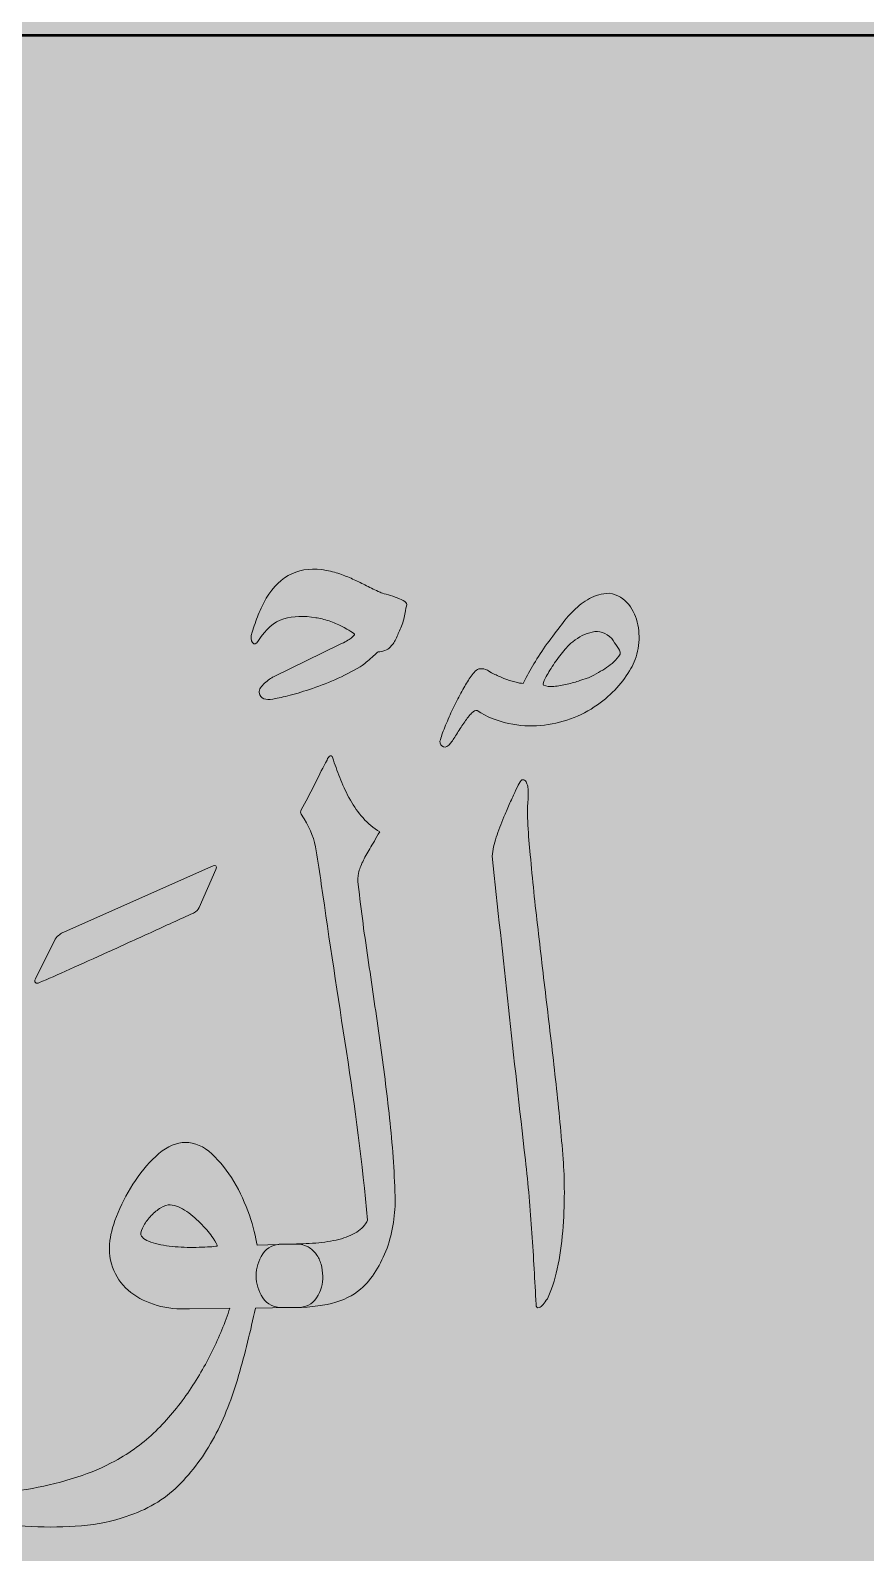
# Model space of a CAD drawing. Header units: inches. Extents: x -1481 to -429, y -1676 to -696.
# Drawn here: x -847.41 to -836.59, y -1195.29 to -1175.56 of the extents above; entities that cross this region are included whole.
import ezdxf

# ---------------------------------------------------------------- set-up
doc = ezdxf.new("R2010")
doc.units = ezdxf.units.IN
doc.header["$MEASUREMENT"] = 0
doc.layers.add('Layer 1', color=7, linetype='Continuous')

# ---------------------------------------------------------------- blocks, each defined once
blk = doc.blocks.new('block 75')
at = {"layer": 'Layer 1', "true_color": 0x009344}
h = blk.add_hatch(color=114, dxfattribs=at)
h.dxf.hatch_style = 2
h.paths.add_polyline_path([(-693.785, -1296.171), (-933.785, -1296.171), (-933.785, -1006.171), (-693.785, -1006.171)])
blk = doc.blocks.new('block 140')
at = {"layer": 'Layer 1', "true_color": 0x49c6ea}
h = blk.add_hatch(color=133, dxfattribs=at)
h.dxf.hatch_style = 2
h.paths.add_polyline_path([(-919.173, -1282.809), (-748.857, -1282.809), (-748.857, -1065.618), (-919.173, -1065.618)])
h = blk.add_hatch(color=133, dxfattribs=at)
h.dxf.hatch_style = 2
h.paths.add_polyline_path([(-907.435, -1277.731), (-761.338, -1277.731), (-761.338, -1076.165), (-907.435, -1076.165)])
at = {"layer": 'Layer 1', "true_color": 0xfff4c8}
h = blk.add_hatch(color=254, dxfattribs=at)
h.dxf.hatch_style = 2
h.paths.add_polyline_path([(-912.062, -1208.145), (-756.36, -1208.145), (-756.36, -1175.62), (-912.062, -1175.62)])
at = {"layer": 'Layer 1', "lineweight": 0}
blk.add_lwpolyline([(-912.062, -1208.145), (-756.36, -1208.145), (-756.36, -1175.62), (-912.062, -1175.62), (-912.062, -1208.145)], dxfattribs=at)
at = {"layer": 'Layer 1', "color": 44, "lineweight": 53, "true_color": 0xaf7e09}
blk.add_lwpolyline([(-912.062, -1208.145), (-756.36, -1208.145), (-756.36, -1175.62), (-912.062, -1175.62), (-912.062, -1208.145)], dxfattribs=at)
blk = doc.blocks.new('block 176')
at = {"layer": 'Layer 1', "true_color": 0x231f20}
h = blk.add_hatch(color=250, dxfattribs=at)
h.dxf.hatch_style = 2
edge = h.paths.add_edge_path()
edge.add_spline(control_points=[(-845.298, -1186.998), (-845.473, -1187.079), (-845.656, -1187.163), (-845.847, -1187.25), (-846.037, -1187.337), (-846.222, -1187.421), (-846.4, -1187.502), (-846.579, -1187.582), (-846.745, -1187.658), (-846.899, -1187.728), (-847.053, -1187.798), (-847.184, -1187.855), (-847.292, -1187.901), (-847.317, -1187.911), (-847.334, -1187.911), (-847.345, -1187.901), (-847.355, -1187.89), (-847.355, -1187.874), (-847.345, -1187.853), (-847.345, -1187.853), (-847.088, -1187.339), (-847.088, -1187.339), (-847.07, -1187.311), (-847.052, -1187.291), (-847.033, -1187.279), (-847.013, -1187.267), (-846.995, -1187.255), (-846.978, -1187.245), (-846.978, -1187.245), (-845.062, -1186.394), (-845.062, -1186.394), (-845.006, -1186.37), (-844.988, -1186.384), (-845.009, -1186.436), (-845.009, -1186.436), (-845.225, -1186.925), (-845.225, -1186.925), (-845.235, -1186.956), (-845.26, -1186.98), (-845.298, -1186.998)], knot_values=[0, 0, 0, 0, 1, 1, 1, 2, 2, 2, 3, 3, 3, 4, 4, 4, 5, 5, 5, 6, 6, 6, 7, 7, 7, 8, 8, 8, 9, 9, 9, 10, 10, 10, 11, 11, 11, 12, 12, 12, 13, 13, 13, 13], degree=3, periodic=1)
at = {"layer": 'Layer 1', "lineweight": 0}
blk.add_open_spline([(-845.298, -1186.998), (-845.473, -1187.079), (-845.656, -1187.163), (-845.847, -1187.25), (-846.037, -1187.337), (-846.222, -1187.421), (-846.4, -1187.502), (-846.579, -1187.582), (-846.745, -1187.658), (-846.899, -1187.728), (-847.053, -1187.798), (-847.184, -1187.855), (-847.292, -1187.901), (-847.317, -1187.911), (-847.334, -1187.911), (-847.345, -1187.901), (-847.355, -1187.89), (-847.355, -1187.874), (-847.345, -1187.853), (-847.345, -1187.853), (-847.088, -1187.339), (-847.088, -1187.339), (-847.07, -1187.311), (-847.052, -1187.291), (-847.033, -1187.279), (-847.013, -1187.267), (-846.995, -1187.255), (-846.978, -1187.245), (-846.978, -1187.245), (-845.062, -1186.394), (-845.062, -1186.394), (-845.006, -1186.37), (-844.988, -1186.384), (-845.009, -1186.436), (-845.009, -1186.436), (-845.225, -1186.925), (-845.225, -1186.925), (-845.235, -1186.956), (-845.26, -1186.98), (-845.298, -1186.998)], degree=3, knots=[0, 0, 0, 0, 1, 1, 1, 2, 2, 2, 3, 3, 3, 4, 4, 4, 5, 5, 5, 6, 6, 6, 7, 7, 7, 8, 8, 8, 9, 9, 9, 10, 10, 10, 11, 11, 11, 12, 12, 12, 13, 13, 13, 13], dxfattribs=at)
blk = doc.blocks.new('block 177')
at = {"layer": 'Layer 1', "true_color": 0x231f20}
h = blk.add_hatch(color=250, dxfattribs=at)
h.dxf.hatch_style = 2
edge = h.paths.add_edge_path()
edge.add_spline(control_points=[(-842.533, -1182.997), (-842.54, -1183.021), (-842.549, -1183.063), (-842.559, -1183.123), (-842.57, -1183.183), (-842.587, -1183.242), (-842.612, -1183.301), (-842.633, -1183.35), (-842.654, -1183.399), (-842.675, -1183.446), (-842.696, -1183.493), (-842.724, -1183.531), (-842.759, -1183.558), (-842.766, -1183.573), (-842.786, -1183.585), (-842.819, -1183.595), (-842.852, -1183.606), (-842.879, -1183.611), (-842.9, -1183.611), (-842.904, -1183.611), (-842.915, -1183.62), (-842.935, -1183.637), (-842.954, -1183.655), (-842.976, -1183.675), (-843.003, -1183.698), (-843.029, -1183.72), (-843.054, -1183.742), (-843.079, -1183.763), (-843.103, -1183.784), (-843.123, -1183.798), (-843.137, -1183.805), (-843.242, -1183.868), (-843.351, -1183.924), (-843.465, -1183.973), (-843.578, -1184.022), (-843.688, -1184.064), (-843.793, -1184.099), (-843.898, -1184.134), (-843.992, -1184.162), (-844.076, -1184.183), (-844.16, -1184.204), (-844.225, -1184.218), (-844.27, -1184.225), (-844.316, -1184.232), (-844.354, -1184.23), (-844.386, -1184.22), (-844.417, -1184.209), (-844.436, -1184.183), (-844.444, -1184.141), (-844.447, -1184.12), (-844.442, -1184.099), (-844.428, -1184.078), (-844.414, -1184.057), (-844.396, -1184.037), (-844.375, -1184.018), (-844.354, -1183.999), (-844.333, -1183.982), (-844.312, -1183.968), (-844.291, -1183.954), (-844.274, -1183.944), (-844.26, -1183.936), (-844.26, -1183.936), (-843.404, -1183.516), (-843.404, -1183.516), (-843.334, -1183.485), (-843.284, -1183.457), (-843.255, -1183.433), (-843.225, -1183.408), (-843.21, -1183.392), (-843.21, -1183.385), (-843.21, -1183.382), (-843.226, -1183.37), (-843.257, -1183.349), (-843.289, -1183.328), (-843.329, -1183.305), (-843.378, -1183.28), (-843.427, -1183.256), (-843.481, -1183.233), (-843.541, -1183.212), (-843.6, -1183.191), (-843.658, -1183.177), (-843.714, -1183.17), (-843.864, -1183.142), (-844.003, -1183.147), (-844.128, -1183.186), (-844.255, -1183.224), (-844.363, -1183.317), (-844.454, -1183.464), (-844.485, -1183.513), (-844.512, -1183.523), (-844.533, -1183.493), (-844.554, -1183.463), (-844.556, -1183.419), (-844.538, -1183.359), (-844.513, -1183.282), (-844.486, -1183.206), (-844.457, -1183.131), (-844.427, -1183.055), (-844.393, -1182.985), (-844.354, -1182.918), (-844.172, -1182.614), (-843.912, -1182.493), (-843.572, -1182.556), (-843.502, -1182.57), (-843.438, -1182.588), (-843.381, -1182.609), (-843.323, -1182.63), (-843.268, -1182.652), (-843.215, -1182.677), (-843.163, -1182.701), (-843.11, -1182.727), (-843.055, -1182.755), (-843.001, -1182.784), (-842.942, -1182.812), (-842.879, -1182.839), (-842.866, -1182.847), (-842.839, -1182.855), (-842.801, -1182.866), (-842.762, -1182.876), (-842.724, -1182.888), (-842.685, -1182.902), (-842.647, -1182.917), (-842.612, -1182.931), (-842.58, -1182.947), (-842.549, -1182.963), (-842.533, -1182.979), (-842.533, -1182.997)], knot_values=[0, 0, 0, 0, 1, 1, 1, 2, 2, 2, 3, 3, 3, 4, 4, 4, 5, 5, 5, 6, 6, 6, 7, 7, 7, 8, 8, 8, 9, 9, 9, 10, 10, 10, 11, 11, 11, 12, 12, 12, 13, 13, 13, 14, 14, 14, 15, 15, 15, 16, 16, 16, 17, 17, 17, 18, 18, 18, 19, 19, 19, 20, 20, 20, 21, 21, 21, 22, 22, 22, 23, 23, 23, 24, 24, 24, 25, 25, 25, 26, 26, 26, 27, 27, 27, 28, 28, 28, 29, 29, 29, 30, 30, 30, 31, 31, 31, 32, 32, 32, 33, 33, 33, 34, 34, 34, 35, 35, 35, 36, 36, 36, 37, 37, 37, 38, 38, 38, 39, 39, 39, 40, 40, 40, 41, 41, 41, 42, 42, 42, 42], degree=3, periodic=1)
at = {"layer": 'Layer 1', "lineweight": 0}
blk.add_open_spline([(-842.533, -1182.997), (-842.54, -1183.021), (-842.549, -1183.063), (-842.559, -1183.123), (-842.57, -1183.183), (-842.587, -1183.242), (-842.612, -1183.301), (-842.633, -1183.35), (-842.654, -1183.399), (-842.675, -1183.446), (-842.696, -1183.493), (-842.724, -1183.531), (-842.759, -1183.558), (-842.766, -1183.573), (-842.786, -1183.585), (-842.819, -1183.595), (-842.852, -1183.606), (-842.879, -1183.611), (-842.9, -1183.611), (-842.904, -1183.611), (-842.915, -1183.62), (-842.935, -1183.637), (-842.954, -1183.655), (-842.976, -1183.675), (-843.003, -1183.698), (-843.029, -1183.72), (-843.054, -1183.742), (-843.079, -1183.763), (-843.103, -1183.784), (-843.123, -1183.798), (-843.137, -1183.805), (-843.242, -1183.868), (-843.351, -1183.924), (-843.465, -1183.973), (-843.578, -1184.022), (-843.688, -1184.064), (-843.793, -1184.099), (-843.898, -1184.134), (-843.992, -1184.162), (-844.076, -1184.183), (-844.16, -1184.204), (-844.225, -1184.218), (-844.27, -1184.225), (-844.316, -1184.232), (-844.354, -1184.23), (-844.386, -1184.22), (-844.417, -1184.209), (-844.436, -1184.183), (-844.444, -1184.141), (-844.447, -1184.12), (-844.442, -1184.099), (-844.428, -1184.078), (-844.414, -1184.057), (-844.396, -1184.037), (-844.375, -1184.018), (-844.354, -1183.999), (-844.333, -1183.982), (-844.312, -1183.968), (-844.291, -1183.954), (-844.274, -1183.944), (-844.26, -1183.936), (-844.26, -1183.936), (-843.404, -1183.516), (-843.404, -1183.516), (-843.334, -1183.485), (-843.284, -1183.457), (-843.255, -1183.433), (-843.225, -1183.408), (-843.21, -1183.392), (-843.21, -1183.385), (-843.21, -1183.382), (-843.226, -1183.37), (-843.257, -1183.349), (-843.289, -1183.328), (-843.329, -1183.305), (-843.378, -1183.28), (-843.427, -1183.256), (-843.481, -1183.233), (-843.541, -1183.212), (-843.6, -1183.191), (-843.658, -1183.177), (-843.714, -1183.17), (-843.864, -1183.142), (-844.003, -1183.147), (-844.128, -1183.186), (-844.255, -1183.224), (-844.363, -1183.317), (-844.454, -1183.464), (-844.485, -1183.513), (-844.512, -1183.523), (-844.533, -1183.493), (-844.554, -1183.463), (-844.556, -1183.419), (-844.538, -1183.359), (-844.513, -1183.282), (-844.486, -1183.206), (-844.457, -1183.131), (-844.427, -1183.055), (-844.393, -1182.985), (-844.354, -1182.918), (-844.172, -1182.614), (-843.912, -1182.493), (-843.572, -1182.556), (-843.502, -1182.57), (-843.438, -1182.588), (-843.381, -1182.609), (-843.323, -1182.63), (-843.268, -1182.652), (-843.215, -1182.677), (-843.163, -1182.701), (-843.11, -1182.727), (-843.055, -1182.755), (-843.001, -1182.784), (-842.942, -1182.812), (-842.879, -1182.839), (-842.866, -1182.847), (-842.839, -1182.855), (-842.801, -1182.866), (-842.762, -1182.876), (-842.724, -1182.888), (-842.685, -1182.902), (-842.647, -1182.917), (-842.612, -1182.931), (-842.58, -1182.947), (-842.549, -1182.963), (-842.533, -1182.979), (-842.533, -1182.997)], degree=3, knots=[0, 0, 0, 0, 1, 1, 1, 2, 2, 2, 3, 3, 3, 4, 4, 4, 5, 5, 5, 6, 6, 6, 7, 7, 7, 8, 8, 8, 9, 9, 9, 10, 10, 10, 11, 11, 11, 12, 12, 12, 13, 13, 13, 14, 14, 14, 15, 15, 15, 16, 16, 16, 17, 17, 17, 18, 18, 18, 19, 19, 19, 20, 20, 20, 21, 21, 21, 22, 22, 22, 23, 23, 23, 24, 24, 24, 25, 25, 25, 26, 26, 26, 27, 27, 27, 28, 28, 28, 29, 29, 29, 30, 30, 30, 31, 31, 31, 32, 32, 32, 33, 33, 33, 34, 34, 34, 35, 35, 35, 36, 36, 36, 37, 37, 37, 38, 38, 38, 39, 39, 39, 40, 40, 40, 41, 41, 41, 42, 42, 42, 42], dxfattribs=at)
blk = doc.blocks.new('block 139')
at = {"layer": 'Layer 1', "true_color": 0x231f20}
h = blk.add_hatch(color=250, dxfattribs=at)
h.dxf.hatch_style = 2
edge = h.paths.add_edge_path()
edge.add_spline(control_points=[(-843.567, -1185.018), (-843.557, -1184.987), (-843.543, -1184.968), (-843.525, -1184.961), (-843.508, -1184.954), (-843.494, -1184.973), (-843.483, -1185.018), (-843.455, -1185.102), (-843.424, -1185.188), (-843.389, -1185.275), (-843.354, -1185.363), (-843.313, -1185.449), (-843.265, -1185.533), (-843.218, -1185.617), (-843.163, -1185.695), (-843.1, -1185.766), (-843.037, -1185.838), (-842.965, -1185.898), (-842.885, -1185.947), (-842.934, -1186.031), (-842.977, -1186.104), (-843.014, -1186.165), (-843.05, -1186.226), (-843.081, -1186.282), (-843.105, -1186.333), (-843.13, -1186.384), (-843.147, -1186.433), (-843.158, -1186.48), (-843.168, -1186.527), (-843.17, -1186.577), (-843.163, -1186.63), (-843.125, -1186.966), (-843.08, -1187.302), (-843.029, -1187.64), (-842.979, -1187.978), (-842.93, -1188.314), (-842.882, -1188.65), (-842.835, -1188.986), (-842.793, -1189.322), (-842.756, -1189.658), (-842.72, -1189.994), (-842.696, -1190.332), (-842.686, -1190.671), (-842.682, -1190.783), (-842.689, -1190.897), (-842.707, -1191.012), (-842.724, -1191.128), (-842.752, -1191.238), (-842.79, -1191.343), (-842.829, -1191.448), (-842.877, -1191.547), (-842.935, -1191.639), (-842.993, -1191.732), (-843.058, -1191.81), (-843.132, -1191.873), (-843.233, -1191.96), (-843.358, -1192.022), (-843.507, -1192.059), (-843.656, -1192.096), (-843.837, -1192.114), (-844.05, -1192.114), (-844.05, -1192.114), (-844.145, -1192.114), (-844.145, -1192.114), (-844.257, -1192.114), (-844.341, -1192.071), (-844.399, -1191.986), (-844.457, -1191.9), (-844.486, -1191.806), (-844.486, -1191.702), (-844.486, -1191.599), (-844.457, -1191.505), (-844.399, -1191.419), (-844.341, -1191.333), (-844.257, -1191.29), (-844.145, -1191.29), (-844.145, -1191.29), (-844.05, -1191.29), (-844.05, -1191.29), (-843.935, -1191.29), (-843.823, -1191.286), (-843.714, -1191.277), (-843.606, -1191.268), (-843.506, -1191.253), (-843.415, -1191.23), (-843.324, -1191.207), (-843.246, -1191.176), (-843.182, -1191.135), (-843.117, -1191.095), (-843.07, -1191.044), (-843.042, -1190.981), (-843.112, -1190.242), (-843.203, -1189.514), (-843.315, -1188.795), (-843.427, -1188.076), (-843.536, -1187.352), (-843.641, -1186.624), (-843.662, -1186.477), (-843.684, -1186.333), (-843.706, -1186.191), (-843.729, -1186.05), (-843.781, -1185.912), (-843.861, -1185.779), (-843.889, -1185.741), (-843.905, -1185.716), (-843.908, -1185.703), (-843.912, -1185.691), (-843.903, -1185.664), (-843.882, -1185.622), (-843.823, -1185.52), (-843.768, -1185.416), (-843.717, -1185.31), (-843.666, -1185.203), (-843.616, -1185.106), (-843.567, -1185.018)], knot_values=[0, 0, 0, 0, 1, 1, 1, 2, 2, 2, 3, 3, 3, 4, 4, 4, 5, 5, 5, 6, 6, 6, 7, 7, 7, 8, 8, 8, 9, 9, 9, 10, 10, 10, 11, 11, 11, 12, 12, 12, 13, 13, 13, 14, 14, 14, 15, 15, 15, 16, 16, 16, 17, 17, 17, 18, 18, 18, 19, 19, 19, 20, 20, 20, 21, 21, 21, 22, 22, 22, 23, 23, 23, 24, 24, 24, 25, 25, 25, 26, 26, 26, 27, 27, 27, 28, 28, 28, 29, 29, 29, 30, 30, 30, 31, 31, 31, 32, 32, 32, 33, 33, 33, 34, 34, 34, 35, 35, 35, 36, 36, 36, 37, 37, 37, 38, 38, 38, 38], degree=3, periodic=1)
edge = h.paths.add_edge_path()
edge.add_spline(control_points=[(-841.028, -1184.021), (-840.993, -1183.955), (-840.952, -1183.88), (-840.905, -1183.798), (-840.858, -1183.716), (-840.803, -1183.629), (-840.74, -1183.538), (-840.673, -1183.451), (-840.611, -1183.368), (-840.553, -1183.289), (-840.496, -1183.21), (-840.435, -1183.139), (-840.372, -1183.076), (-840.309, -1183.013), (-840.241, -1182.962), (-840.168, -1182.922), (-840.094, -1182.881), (-840.008, -1182.858), (-839.91, -1182.851), (-839.802, -1182.872), (-839.718, -1182.921), (-839.658, -1182.998), (-839.599, -1183.075), (-839.56, -1183.163), (-839.54, -1183.263), (-839.521, -1183.362), (-839.52, -1183.464), (-839.538, -1183.567), (-839.555, -1183.67), (-839.587, -1183.757), (-839.632, -1183.827), (-839.73, -1184.005), (-839.874, -1184.163), (-840.063, -1184.299), (-840.283, -1184.453), (-840.53, -1184.543), (-840.803, -1184.567), (-840.932, -1184.581), (-841.07, -1184.572), (-841.217, -1184.541), (-841.364, -1184.509), (-841.499, -1184.453), (-841.621, -1184.373), (-841.642, -1184.366), (-841.667, -1184.377), (-841.695, -1184.407), (-841.723, -1184.437), (-841.753, -1184.474), (-841.784, -1184.52), (-841.816, -1184.565), (-841.847, -1184.613), (-841.879, -1184.664), (-841.91, -1184.715), (-841.938, -1184.758), (-841.963, -1184.793), (-841.998, -1184.838), (-842.03, -1184.855), (-842.06, -1184.842), (-842.089, -1184.83), (-842.104, -1184.807), (-842.104, -1184.772), (-842.09, -1184.719), (-842.069, -1184.658), (-842.041, -1184.588), (-842.013, -1184.518), (-841.983, -1184.448), (-841.949, -1184.378), (-841.916, -1184.308), (-841.882, -1184.24), (-841.847, -1184.173), (-841.812, -1184.107), (-841.779, -1184.049), (-841.747, -1184), (-841.719, -1183.948), (-841.686, -1183.902), (-841.648, -1183.864), (-841.609, -1183.825), (-841.557, -1183.82), (-841.49, -1183.848), (-841.476, -1183.862), (-841.449, -1183.879), (-841.409, -1183.898), (-841.369, -1183.917), (-841.324, -1183.936), (-841.275, -1183.956), (-841.226, -1183.975), (-841.179, -1183.991), (-841.133, -1184.003), (-841.088, -1184.015), (-841.053, -1184.021), (-841.028, -1184.021)], knot_values=[0, 0, 0, 0, 1, 1, 1, 2, 2, 2, 3, 3, 3, 4, 4, 4, 5, 5, 5, 6, 6, 6, 7, 7, 7, 8, 8, 8, 9, 9, 9, 10, 10, 10, 11, 11, 11, 12, 12, 12, 13, 13, 13, 14, 14, 14, 15, 15, 15, 16, 16, 16, 17, 17, 17, 18, 18, 18, 19, 19, 19, 20, 20, 20, 21, 21, 21, 22, 22, 22, 23, 23, 23, 24, 24, 24, 25, 25, 25, 26, 26, 26, 27, 27, 27, 28, 28, 28, 29, 29, 29, 30, 30, 30, 30], degree=3, periodic=1)
edge = h.paths.add_edge_path()
edge.add_spline(control_points=[(-841.034, -1185.27), (-841.013, -1185.27), (-840.998, -1185.279), (-840.989, -1185.296), (-840.98, -1185.314), (-840.973, -1185.333), (-840.968, -1185.354), (-840.963, -1185.375), (-840.96, -1185.397), (-840.96, -1185.42), (-840.96, -1185.443), (-840.96, -1185.459), (-840.96, -1185.47), (-840.971, -1185.603), (-840.972, -1185.733), (-840.965, -1185.861), (-840.958, -1185.988), (-840.948, -1186.117), (-840.934, -1186.246), (-840.906, -1186.558), (-840.873, -1186.88), (-840.834, -1187.212), (-840.796, -1187.545), (-840.756, -1187.879), (-840.716, -1188.215), (-840.676, -1188.551), (-840.637, -1188.885), (-840.601, -1189.217), (-840.564, -1189.55), (-840.533, -1189.873), (-840.509, -1190.188), (-840.498, -1190.311), (-840.493, -1190.455), (-840.493, -1190.621), (-840.493, -1190.787), (-840.5, -1190.955), (-840.514, -1191.125), (-840.528, -1191.295), (-840.552, -1191.456), (-840.585, -1191.61), (-840.618, -1191.764), (-840.661, -1191.894), (-840.713, -1191.999), (-840.731, -1192.027), (-840.748, -1192.051), (-840.766, -1192.072), (-840.783, -1192.093), (-840.801, -1192.107), (-840.818, -1192.114), (-840.846, -1192.121), (-840.86, -1192.107), (-840.86, -1192.072), (-840.874, -1191.768), (-840.892, -1191.46), (-840.913, -1191.149), (-840.934, -1190.837), (-840.962, -1190.521), (-840.997, -1190.199), (-841.074, -1189.53), (-841.147, -1188.873), (-841.217, -1188.225), (-841.287, -1187.578), (-841.357, -1186.924), (-841.427, -1186.262), (-841.42, -1186.182), (-841.403, -1186.1), (-841.375, -1186.016), (-841.347, -1185.932), (-841.314, -1185.844), (-841.275, -1185.753), (-841.254, -1185.704), (-841.231, -1185.651), (-841.207, -1185.593), (-841.182, -1185.535), (-841.159, -1185.483), (-841.136, -1185.436), (-841.113, -1185.388), (-841.093, -1185.349), (-841.076, -1185.317), (-841.058, -1185.286), (-841.044, -1185.27), (-841.034, -1185.27)], knot_values=[0, 0, 0, 0, 1, 1, 1, 2, 2, 2, 3, 3, 3, 4, 4, 4, 5, 5, 5, 6, 6, 6, 7, 7, 7, 8, 8, 8, 9, 9, 9, 10, 10, 10, 11, 11, 11, 12, 12, 12, 13, 13, 13, 14, 14, 14, 15, 15, 15, 16, 16, 16, 17, 17, 17, 18, 18, 18, 19, 19, 19, 20, 20, 20, 21, 21, 21, 22, 22, 22, 23, 23, 23, 24, 24, 24, 25, 25, 25, 26, 26, 26, 27, 27, 27, 27], degree=3, periodic=1)
edge = h.paths.add_edge_path()
edge.add_spline(control_points=[(-839.879, -1183.439), (-839.956, -1183.362), (-840.04, -1183.334), (-840.131, -1183.355), (-840.222, -1183.376), (-840.306, -1183.418), (-840.383, -1183.481), (-840.414, -1183.502), (-840.454, -1183.541), (-840.501, -1183.599), (-840.548, -1183.656), (-840.593, -1183.717), (-840.635, -1183.78), (-840.677, -1183.843), (-840.711, -1183.9), (-840.737, -1183.95), (-840.763, -1184.001), (-840.771, -1184.032), (-840.761, -1184.042), (-840.729, -1184.06), (-840.685, -1184.066), (-840.629, -1184.06), (-840.573, -1184.055), (-840.516, -1184.046), (-840.456, -1184.032), (-840.397, -1184.018), (-840.342, -1184.002), (-840.291, -1183.984), (-840.24, -1183.967), (-840.203, -1183.955), (-840.178, -1183.948), (-840.087, -1183.902), (-840.009, -1183.858), (-839.945, -1183.816), (-839.88, -1183.774), (-839.821, -1183.717), (-839.769, -1183.643), (-839.769, -1183.608), (-839.782, -1183.575), (-839.808, -1183.543), (-839.834, -1183.512), (-839.858, -1183.477), (-839.879, -1183.439)], knot_values=[0, 0, 0, 0, 1, 1, 1, 2, 2, 2, 3, 3, 3, 4, 4, 4, 5, 5, 5, 6, 6, 6, 7, 7, 7, 8, 8, 8, 9, 9, 9, 10, 10, 10, 11, 11, 11, 12, 12, 12, 13, 13, 13, 14, 14, 14, 14], degree=3, periodic=1)
h = blk.add_hatch(color=250, dxfattribs=at)
h.dxf.hatch_style = 2
edge = h.paths.add_edge_path()
edge.add_spline(control_points=[(-844.825, -1192.12), (-844.825, -1192.12), (-845.35, -1192.13), (-845.35, -1192.13), (-845.497, -1192.137), (-845.636, -1192.122), (-845.767, -1192.085), (-845.898, -1192.049), (-846.012, -1191.993), (-846.108, -1191.917), (-846.205, -1191.842), (-846.278, -1191.748), (-846.329, -1191.634), (-846.38, -1191.52), (-846.396, -1191.39), (-846.379, -1191.243), (-846.368, -1191.145), (-846.333, -1191.024), (-846.274, -1190.881), (-846.214, -1190.737), (-846.139, -1190.598), (-846.048, -1190.464), (-845.957, -1190.329), (-845.856, -1190.213), (-845.744, -1190.117), (-845.632, -1190.021), (-845.518, -1189.973), (-845.402, -1189.973), (-845.28, -1189.973), (-845.165, -1190.023), (-845.059, -1190.122), (-844.952, -1190.222), (-844.857, -1190.34), (-844.773, -1190.477), (-844.692, -1190.617), (-844.626, -1190.763), (-844.573, -1190.915), (-844.521, -1191.067), (-844.488, -1191.198), (-844.473, -1191.306), (-844.473, -1191.306), (-844.054, -1191.29), (-844.054, -1191.29), (-844.054, -1191.29), (-843.954, -1191.29), (-843.954, -1191.29), (-843.901, -1191.29), (-843.854, -1191.303), (-843.812, -1191.327), (-843.77, -1191.352), (-843.735, -1191.383), (-843.707, -1191.421), (-843.679, -1191.46), (-843.658, -1191.504), (-843.644, -1191.553), (-843.63, -1191.602), (-843.623, -1191.652), (-843.623, -1191.705), (-843.62, -1191.806), (-843.646, -1191.9), (-843.702, -1191.986), (-843.758, -1192.071), (-843.842, -1192.114), (-843.954, -1192.114), (-843.954, -1192.114), (-844.054, -1192.114), (-844.054, -1192.114), (-844.054, -1192.114), (-844.494, -1192.12), (-844.494, -1192.12), (-844.557, -1192.417), (-844.63, -1192.709), (-844.712, -1192.996), (-844.795, -1193.283), (-844.899, -1193.547), (-845.025, -1193.789), (-845.154, -1194.03), (-845.311, -1194.242), (-845.494, -1194.424), (-845.678, -1194.606), (-845.903, -1194.739), (-846.169, -1194.822), (-846.344, -1194.885), (-846.537, -1194.926), (-846.749, -1194.943), (-846.96, -1194.961), (-847.176, -1194.963), (-847.394, -1194.951), (-847.613, -1194.939), (-847.828, -1194.913), (-848.04, -1194.875), (-848.252, -1194.836), (-848.443, -1194.793), (-848.615, -1194.744), (-848.664, -1194.73), (-848.694, -1194.71), (-848.706, -1194.683), (-848.719, -1194.657), (-848.719, -1194.632), (-848.706, -1194.607), (-848.694, -1194.583), (-848.67, -1194.562), (-848.636, -1194.544), (-848.601, -1194.527), (-848.559, -1194.52), (-848.51, -1194.523), (-848.345, -1194.541), (-848.166, -1194.543), (-847.972, -1194.531), (-847.777, -1194.519), (-847.581, -1194.494), (-847.384, -1194.458), (-847.186, -1194.421), (-846.995, -1194.373), (-846.809, -1194.313), (-846.624, -1194.254), (-846.459, -1194.184), (-846.316, -1194.103), (-846.116, -1193.995), (-845.94, -1193.865), (-845.786, -1193.715), (-845.632, -1193.565), (-845.493, -1193.4), (-845.371, -1193.222), (-845.249, -1193.043), (-845.143, -1192.862), (-845.053, -1192.678), (-844.964, -1192.495), (-844.888, -1192.308), (-844.825, -1192.12)], knot_values=[0, 0, 0, 0, 1, 1, 1, 2, 2, 2, 3, 3, 3, 4, 4, 4, 5, 5, 5, 6, 6, 6, 7, 7, 7, 8, 8, 8, 9, 9, 9, 10, 10, 10, 11, 11, 11, 12, 12, 12, 13, 13, 13, 14, 14, 14, 15, 15, 15, 16, 16, 16, 17, 17, 17, 18, 18, 18, 19, 19, 19, 20, 20, 20, 21, 21, 21, 22, 22, 22, 23, 23, 23, 24, 24, 24, 25, 25, 25, 26, 26, 26, 27, 27, 27, 28, 28, 28, 29, 29, 29, 30, 30, 30, 31, 31, 31, 32, 32, 32, 33, 33, 33, 34, 34, 34, 35, 35, 35, 36, 36, 36, 37, 37, 37, 38, 38, 38, 39, 39, 39, 40, 40, 40, 41, 41, 41, 42, 42, 42, 43, 43, 43, 43], degree=3, periodic=1)
edge = h.paths.add_edge_path()
edge.add_spline(control_points=[(-845.98, -1191.17), (-845.959, -1191.215), (-845.906, -1191.25), (-845.82, -1191.275), (-845.734, -1191.299), (-845.639, -1191.316), (-845.534, -1191.324), (-845.429, -1191.333), (-845.325, -1191.336), (-845.221, -1191.332), (-845.118, -1191.329), (-845.04, -1191.324), (-844.988, -1191.317), (-844.988, -1191.303), (-845.006, -1191.268), (-845.043, -1191.212), (-845.08, -1191.156), (-845.128, -1191.098), (-845.187, -1191.038), (-845.247, -1190.975), (-845.312, -1190.919), (-845.384, -1190.868), (-845.456, -1190.817), (-845.527, -1190.788), (-845.597, -1190.781), (-845.635, -1190.781), (-845.676, -1190.794), (-845.72, -1190.821), (-845.764, -1190.847), (-845.805, -1190.88), (-845.843, -1190.92), (-845.882, -1190.961), (-845.914, -1191.003), (-845.94, -1191.049), (-845.967, -1191.094), (-845.98, -1191.135), (-845.98, -1191.17)], knot_values=[0, 0, 0, 0, 1, 1, 1, 2, 2, 2, 3, 3, 3, 4, 4, 4, 5, 5, 5, 6, 6, 6, 7, 7, 7, 8, 8, 8, 9, 9, 9, 10, 10, 10, 11, 11, 11, 12, 12, 12, 12], degree=3, periodic=1)
at = {"layer": 'Layer 1', "lineweight": 0}
for points, knots in [([(-841.028, -1184.021), (-840.993, -1183.955), (-840.952, -1183.88), (-840.905, -1183.798), (-840.858, -1183.716), (-840.803, -1183.629), (-840.74, -1183.538), (-840.673, -1183.451), (-840.611, -1183.368), (-840.553, -1183.289), (-840.496, -1183.21), (-840.435, -1183.139), (-840.372, -1183.076), (-840.309, -1183.013), (-840.241, -1182.962), (-840.168, -1182.922), (-840.094, -1182.881), (-840.008, -1182.858), (-839.91, -1182.851), (-839.802, -1182.872), (-839.718, -1182.921), (-839.658, -1182.998), (-839.599, -1183.075), (-839.56, -1183.163), (-839.54, -1183.263), (-839.521, -1183.362), (-839.52, -1183.464), (-839.538, -1183.567), (-839.555, -1183.67), (-839.587, -1183.757), (-839.632, -1183.827), (-839.73, -1184.005), (-839.874, -1184.163), (-840.063, -1184.299), (-840.283, -1184.453), (-840.53, -1184.543), (-840.803, -1184.567), (-840.932, -1184.581), (-841.07, -1184.572), (-841.217, -1184.541), (-841.364, -1184.509), (-841.499, -1184.453), (-841.621, -1184.373), (-841.642, -1184.366), (-841.667, -1184.377), (-841.695, -1184.407), (-841.723, -1184.437), (-841.753, -1184.474), (-841.784, -1184.52), (-841.816, -1184.565), (-841.847, -1184.613), (-841.879, -1184.664), (-841.91, -1184.715), (-841.938, -1184.758), (-841.963, -1184.793), (-841.998, -1184.838), (-842.03, -1184.855), (-842.06, -1184.842), (-842.089, -1184.83), (-842.104, -1184.807), (-842.104, -1184.772), (-842.09, -1184.719), (-842.069, -1184.658), (-842.041, -1184.588), (-842.013, -1184.518), (-841.983, -1184.448), (-841.949, -1184.378), (-841.916, -1184.308), (-841.882, -1184.24), (-841.847, -1184.173), (-841.812, -1184.107), (-841.779, -1184.049), (-841.747, -1184), (-841.719, -1183.948), (-841.686, -1183.902), (-841.648, -1183.864), (-841.609, -1183.825), (-841.557, -1183.82), (-841.49, -1183.848), (-841.476, -1183.862), (-841.449, -1183.879), (-841.409, -1183.898), (-841.369, -1183.917), (-841.324, -1183.936), (-841.275, -1183.956), (-841.226, -1183.975), (-841.179, -1183.991), (-841.133, -1184.003), (-841.088, -1184.015), (-841.053, -1184.021), (-841.028, -1184.021)], [0, 0, 0, 0, 1, 1, 1, 2, 2, 2, 3, 3, 3, 4, 4, 4, 5, 5, 5, 6, 6, 6, 7, 7, 7, 8, 8, 8, 9, 9, 9, 10, 10, 10, 11, 11, 11, 12, 12, 12, 13, 13, 13, 14, 14, 14, 15, 15, 15, 16, 16, 16, 17, 17, 17, 18, 18, 18, 19, 19, 19, 20, 20, 20, 21, 21, 21, 22, 22, 22, 23, 23, 23, 24, 24, 24, 25, 25, 25, 26, 26, 26, 27, 27, 27, 28, 28, 28, 29, 29, 29, 30, 30, 30, 30]), ([(-839.879, -1183.439), (-839.956, -1183.362), (-840.04, -1183.334), (-840.131, -1183.355), (-840.222, -1183.376), (-840.306, -1183.418), (-840.383, -1183.481), (-840.414, -1183.502), (-840.454, -1183.541), (-840.501, -1183.599), (-840.548, -1183.656), (-840.593, -1183.717), (-840.635, -1183.78), (-840.677, -1183.843), (-840.711, -1183.9), (-840.737, -1183.95), (-840.763, -1184.001), (-840.771, -1184.032), (-840.761, -1184.042), (-840.729, -1184.06), (-840.685, -1184.066), (-840.629, -1184.06), (-840.573, -1184.055), (-840.516, -1184.046), (-840.456, -1184.032), (-840.397, -1184.018), (-840.342, -1184.002), (-840.291, -1183.984), (-840.24, -1183.967), (-840.203, -1183.955), (-840.178, -1183.948), (-840.087, -1183.902), (-840.009, -1183.858), (-839.945, -1183.816), (-839.88, -1183.774), (-839.821, -1183.717), (-839.769, -1183.643), (-839.769, -1183.608), (-839.782, -1183.575), (-839.808, -1183.543), (-839.834, -1183.512), (-839.858, -1183.477), (-839.879, -1183.439)], [0, 0, 0, 0, 1, 1, 1, 2, 2, 2, 3, 3, 3, 4, 4, 4, 5, 5, 5, 6, 6, 6, 7, 7, 7, 8, 8, 8, 9, 9, 9, 10, 10, 10, 11, 11, 11, 12, 12, 12, 13, 13, 13, 14, 14, 14, 14]), ([(-843.567, -1185.018), (-843.557, -1184.987), (-843.543, -1184.968), (-843.525, -1184.961), (-843.508, -1184.954), (-843.494, -1184.973), (-843.483, -1185.018), (-843.455, -1185.102), (-843.424, -1185.188), (-843.389, -1185.275), (-843.354, -1185.363), (-843.313, -1185.449), (-843.265, -1185.533), (-843.218, -1185.617), (-843.163, -1185.695), (-843.1, -1185.766), (-843.037, -1185.838), (-842.965, -1185.898), (-842.885, -1185.947), (-842.934, -1186.031), (-842.977, -1186.104), (-843.014, -1186.165), (-843.05, -1186.226), (-843.081, -1186.282), (-843.105, -1186.333), (-843.13, -1186.384), (-843.147, -1186.433), (-843.158, -1186.48), (-843.168, -1186.527), (-843.17, -1186.577), (-843.163, -1186.63), (-843.125, -1186.966), (-843.08, -1187.302), (-843.029, -1187.64), (-842.979, -1187.978), (-842.93, -1188.314), (-842.882, -1188.65), (-842.835, -1188.986), (-842.793, -1189.322), (-842.756, -1189.658), (-842.72, -1189.994), (-842.696, -1190.332), (-842.686, -1190.671), (-842.682, -1190.783), (-842.689, -1190.897), (-842.707, -1191.012), (-842.724, -1191.128), (-842.752, -1191.238), (-842.79, -1191.343), (-842.829, -1191.448), (-842.877, -1191.547), (-842.935, -1191.639), (-842.993, -1191.732), (-843.058, -1191.81), (-843.132, -1191.873), (-843.233, -1191.96), (-843.358, -1192.022), (-843.507, -1192.059), (-843.656, -1192.096), (-843.837, -1192.114), (-844.05, -1192.114), (-844.05, -1192.114), (-844.145, -1192.114), (-844.145, -1192.114), (-844.257, -1192.114), (-844.341, -1192.071), (-844.399, -1191.986), (-844.457, -1191.9), (-844.486, -1191.806), (-844.486, -1191.702), (-844.486, -1191.599), (-844.457, -1191.505), (-844.399, -1191.419), (-844.341, -1191.333), (-844.257, -1191.29), (-844.145, -1191.29), (-844.145, -1191.29), (-844.05, -1191.29), (-844.05, -1191.29), (-843.935, -1191.29), (-843.823, -1191.286), (-843.714, -1191.277), (-843.606, -1191.268), (-843.506, -1191.253), (-843.415, -1191.23), (-843.324, -1191.207), (-843.246, -1191.176), (-843.182, -1191.135), (-843.117, -1191.095), (-843.07, -1191.044), (-843.042, -1190.981), (-843.112, -1190.242), (-843.203, -1189.514), (-843.315, -1188.795), (-843.427, -1188.076), (-843.536, -1187.352), (-843.641, -1186.624), (-843.662, -1186.477), (-843.684, -1186.333), (-843.706, -1186.191), (-843.729, -1186.05), (-843.781, -1185.912), (-843.861, -1185.779), (-843.889, -1185.741), (-843.905, -1185.716), (-843.908, -1185.703), (-843.912, -1185.691), (-843.903, -1185.664), (-843.882, -1185.622), (-843.823, -1185.52), (-843.768, -1185.416), (-843.717, -1185.31), (-843.666, -1185.203), (-843.616, -1185.106), (-843.567, -1185.018)], [0, 0, 0, 0, 1, 1, 1, 2, 2, 2, 3, 3, 3, 4, 4, 4, 5, 5, 5, 6, 6, 6, 7, 7, 7, 8, 8, 8, 9, 9, 9, 10, 10, 10, 11, 11, 11, 12, 12, 12, 13, 13, 13, 14, 14, 14, 15, 15, 15, 16, 16, 16, 17, 17, 17, 18, 18, 18, 19, 19, 19, 20, 20, 20, 21, 21, 21, 22, 22, 22, 23, 23, 23, 24, 24, 24, 25, 25, 25, 26, 26, 26, 27, 27, 27, 28, 28, 28, 29, 29, 29, 30, 30, 30, 31, 31, 31, 32, 32, 32, 33, 33, 33, 34, 34, 34, 35, 35, 35, 36, 36, 36, 37, 37, 37, 38, 38, 38, 38]), ([(-841.034, -1185.27), (-841.013, -1185.27), (-840.998, -1185.279), (-840.989, -1185.296), (-840.98, -1185.314), (-840.973, -1185.333), (-840.968, -1185.354), (-840.963, -1185.375), (-840.96, -1185.397), (-840.96, -1185.42), (-840.96, -1185.443), (-840.96, -1185.459), (-840.96, -1185.47), (-840.971, -1185.603), (-840.972, -1185.733), (-840.965, -1185.861), (-840.958, -1185.988), (-840.948, -1186.117), (-840.934, -1186.246), (-840.906, -1186.558), (-840.873, -1186.88), (-840.834, -1187.212), (-840.796, -1187.545), (-840.756, -1187.879), (-840.716, -1188.215), (-840.676, -1188.551), (-840.637, -1188.885), (-840.601, -1189.217), (-840.564, -1189.55), (-840.533, -1189.873), (-840.509, -1190.188), (-840.498, -1190.311), (-840.493, -1190.455), (-840.493, -1190.621), (-840.493, -1190.787), (-840.5, -1190.955), (-840.514, -1191.125), (-840.528, -1191.295), (-840.552, -1191.456), (-840.585, -1191.61), (-840.618, -1191.764), (-840.661, -1191.894), (-840.713, -1191.999), (-840.731, -1192.027), (-840.748, -1192.051), (-840.766, -1192.072), (-840.783, -1192.093), (-840.801, -1192.107), (-840.818, -1192.114), (-840.846, -1192.121), (-840.86, -1192.107), (-840.86, -1192.072), (-840.874, -1191.768), (-840.892, -1191.46), (-840.913, -1191.149), (-840.934, -1190.837), (-840.962, -1190.521), (-840.997, -1190.199), (-841.074, -1189.53), (-841.147, -1188.873), (-841.217, -1188.225), (-841.287, -1187.578), (-841.357, -1186.924), (-841.427, -1186.262), (-841.42, -1186.182), (-841.403, -1186.1), (-841.375, -1186.016), (-841.347, -1185.932), (-841.314, -1185.844), (-841.275, -1185.753), (-841.254, -1185.704), (-841.231, -1185.651), (-841.207, -1185.593), (-841.182, -1185.535), (-841.159, -1185.483), (-841.136, -1185.436), (-841.113, -1185.388), (-841.093, -1185.349), (-841.076, -1185.317), (-841.058, -1185.286), (-841.044, -1185.27), (-841.034, -1185.27)], [0, 0, 0, 0, 1, 1, 1, 2, 2, 2, 3, 3, 3, 4, 4, 4, 5, 5, 5, 6, 6, 6, 7, 7, 7, 8, 8, 8, 9, 9, 9, 10, 10, 10, 11, 11, 11, 12, 12, 12, 13, 13, 13, 14, 14, 14, 15, 15, 15, 16, 16, 16, 17, 17, 17, 18, 18, 18, 19, 19, 19, 20, 20, 20, 21, 21, 21, 22, 22, 22, 23, 23, 23, 24, 24, 24, 25, 25, 25, 26, 26, 26, 27, 27, 27, 27]), ([(-844.825, -1192.12), (-844.825, -1192.12), (-845.35, -1192.13), (-845.35, -1192.13), (-845.497, -1192.137), (-845.636, -1192.122), (-845.767, -1192.085), (-845.898, -1192.049), (-846.012, -1191.993), (-846.108, -1191.917), (-846.205, -1191.842), (-846.278, -1191.748), (-846.329, -1191.634), (-846.38, -1191.52), (-846.396, -1191.39), (-846.379, -1191.243), (-846.368, -1191.145), (-846.333, -1191.024), (-846.274, -1190.881), (-846.214, -1190.737), (-846.139, -1190.598), (-846.048, -1190.464), (-845.957, -1190.329), (-845.856, -1190.213), (-845.744, -1190.117), (-845.632, -1190.021), (-845.518, -1189.973), (-845.402, -1189.973), (-845.28, -1189.973), (-845.165, -1190.023), (-845.059, -1190.122), (-844.952, -1190.222), (-844.857, -1190.34), (-844.773, -1190.477), (-844.692, -1190.617), (-844.626, -1190.763), (-844.573, -1190.915), (-844.521, -1191.067), (-844.488, -1191.198), (-844.473, -1191.306), (-844.473, -1191.306), (-844.054, -1191.29), (-844.054, -1191.29), (-844.054, -1191.29), (-843.954, -1191.29), (-843.954, -1191.29), (-843.901, -1191.29), (-843.854, -1191.303), (-843.812, -1191.327), (-843.77, -1191.352), (-843.735, -1191.383), (-843.707, -1191.421), (-843.679, -1191.46), (-843.658, -1191.504), (-843.644, -1191.553), (-843.63, -1191.602), (-843.623, -1191.652), (-843.623, -1191.705), (-843.62, -1191.806), (-843.646, -1191.9), (-843.702, -1191.986), (-843.758, -1192.071), (-843.842, -1192.114), (-843.954, -1192.114), (-843.954, -1192.114), (-844.054, -1192.114), (-844.054, -1192.114), (-844.054, -1192.114), (-844.494, -1192.12), (-844.494, -1192.12), (-844.557, -1192.417), (-844.63, -1192.709), (-844.712, -1192.996), (-844.795, -1193.283), (-844.899, -1193.547), (-845.025, -1193.789), (-845.154, -1194.03), (-845.311, -1194.242), (-845.494, -1194.424), (-845.678, -1194.606), (-845.903, -1194.739), (-846.169, -1194.822), (-846.344, -1194.885), (-846.537, -1194.926), (-846.749, -1194.943), (-846.96, -1194.961), (-847.176, -1194.963), (-847.394, -1194.951), (-847.613, -1194.939), (-847.828, -1194.913), (-848.04, -1194.875), (-848.252, -1194.836), (-848.443, -1194.793), (-848.615, -1194.744), (-848.664, -1194.73), (-848.694, -1194.71), (-848.706, -1194.683), (-848.719, -1194.657), (-848.719, -1194.632), (-848.706, -1194.607), (-848.694, -1194.583), (-848.67, -1194.562), (-848.636, -1194.544), (-848.601, -1194.527), (-848.559, -1194.52), (-848.51, -1194.523), (-848.345, -1194.541), (-848.166, -1194.543), (-847.972, -1194.531), (-847.777, -1194.519), (-847.581, -1194.494), (-847.384, -1194.458), (-847.186, -1194.421), (-846.995, -1194.373), (-846.809, -1194.313), (-846.624, -1194.254), (-846.459, -1194.184), (-846.316, -1194.103), (-846.116, -1193.995), (-845.94, -1193.865), (-845.786, -1193.715), (-845.632, -1193.565), (-845.493, -1193.4), (-845.371, -1193.222), (-845.249, -1193.043), (-845.143, -1192.862), (-845.053, -1192.678), (-844.964, -1192.495), (-844.888, -1192.308), (-844.825, -1192.12)], [0, 0, 0, 0, 1, 1, 1, 2, 2, 2, 3, 3, 3, 4, 4, 4, 5, 5, 5, 6, 6, 6, 7, 7, 7, 8, 8, 8, 9, 9, 9, 10, 10, 10, 11, 11, 11, 12, 12, 12, 13, 13, 13, 14, 14, 14, 15, 15, 15, 16, 16, 16, 17, 17, 17, 18, 18, 18, 19, 19, 19, 20, 20, 20, 21, 21, 21, 22, 22, 22, 23, 23, 23, 24, 24, 24, 25, 25, 25, 26, 26, 26, 27, 27, 27, 28, 28, 28, 29, 29, 29, 30, 30, 30, 31, 31, 31, 32, 32, 32, 33, 33, 33, 34, 34, 34, 35, 35, 35, 36, 36, 36, 37, 37, 37, 38, 38, 38, 39, 39, 39, 40, 40, 40, 41, 41, 41, 42, 42, 42, 43, 43, 43, 43]), ([(-845.98, -1191.17), (-845.959, -1191.215), (-845.906, -1191.25), (-845.82, -1191.275), (-845.734, -1191.299), (-845.639, -1191.316), (-845.534, -1191.324), (-845.429, -1191.333), (-845.325, -1191.336), (-845.221, -1191.332), (-845.118, -1191.329), (-845.04, -1191.324), (-844.988, -1191.317), (-844.988, -1191.303), (-845.006, -1191.268), (-845.043, -1191.212), (-845.08, -1191.156), (-845.128, -1191.098), (-845.187, -1191.038), (-845.247, -1190.975), (-845.312, -1190.919), (-845.384, -1190.868), (-845.456, -1190.817), (-845.527, -1190.788), (-845.597, -1190.781), (-845.635, -1190.781), (-845.676, -1190.794), (-845.72, -1190.821), (-845.764, -1190.847), (-845.805, -1190.88), (-845.843, -1190.92), (-845.882, -1190.961), (-845.914, -1191.003), (-845.94, -1191.049), (-845.967, -1191.094), (-845.98, -1191.135), (-845.98, -1191.17)], [0, 0, 0, 0, 1, 1, 1, 2, 2, 2, 3, 3, 3, 4, 4, 4, 5, 5, 5, 6, 6, 6, 7, 7, 7, 8, 8, 8, 9, 9, 9, 10, 10, 10, 11, 11, 11, 12, 12, 12, 12])]:
    blk.add_open_spline(points, degree=3, knots=knots, dxfattribs=at)
at = {"layer": 'Layer 1'}
for name in ['block 140', 'block 177', 'block 176']:
    blk.add_blockref(name, (0, 0), dxfattribs=at)

msp = doc.modelspace()

# ---------------------------------------------------------------- hatches: boundary and pattern name
at = {"layer": 'Layer 1', "true_color": 0x006738}
h = msp.add_hatch(color=116, dxfattribs=at)
h.dxf.hatch_style = 2
h.paths.add_polyline_path([(-749.015, -1281.171), (-919.015, -1281.171), (-919.015, -1062.796), (-749.015, -1062.796)])

# ---------------------------------------------------------------- block references
at = {"layer": 'Layer 1'}
for name in ['block 75', 'block 139']:
    msp.add_blockref(name, (0, 0), dxfattribs=at)

doc.saveas('drawing.dxf')
